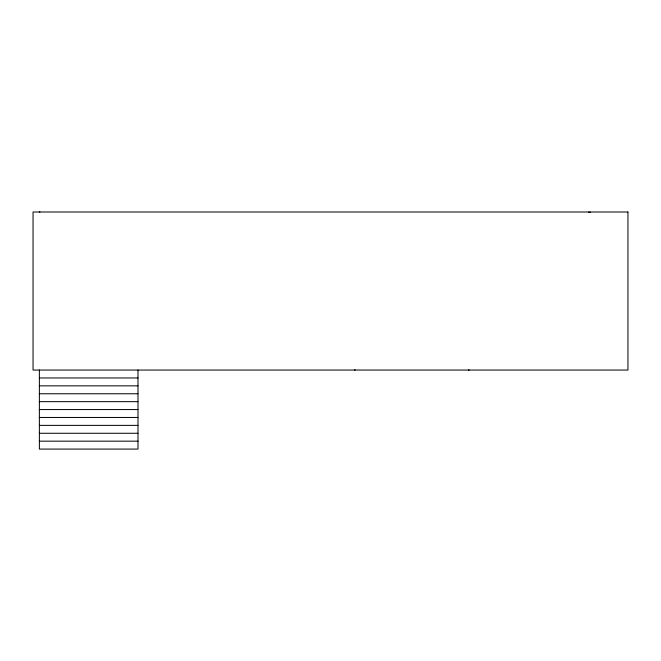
<?xml version="1.0" encoding="UTF-8"?>
<svg xmlns="http://www.w3.org/2000/svg" width="661" height="661" viewBox="0 0 661 661"><rect width="100%" height="100%" fill="white"/><g stroke="black" fill="none" stroke-linecap="round" stroke-linejoin="round"><path stroke-width="0.99" d="M354.511 369.97L355.238 369.863M469.203 369.978L468.409 370.02M39.33 211.925L39.966 211.925M588.43 212.214L590.331 212.214M39.371 377.952L137.992 377.952M39.371 385.85L137.992 385.85M39.371 393.758L137.992 393.758M39.371 401.657L137.992 401.657M39.371 409.564L137.992 409.564M39.371 417.463L137.992 417.463M39.371 425.37L137.992 425.37M39.371 433.269L137.992 433.269M39.371 441.168L137.992 441.168M137.992 370.053L137.992 449.075L39.371 449.075L39.371 370.053M627.95 211.999L33.05 211.999L33.05 370.053L627.95 370.053L627.95 211.999"/></g></svg>
